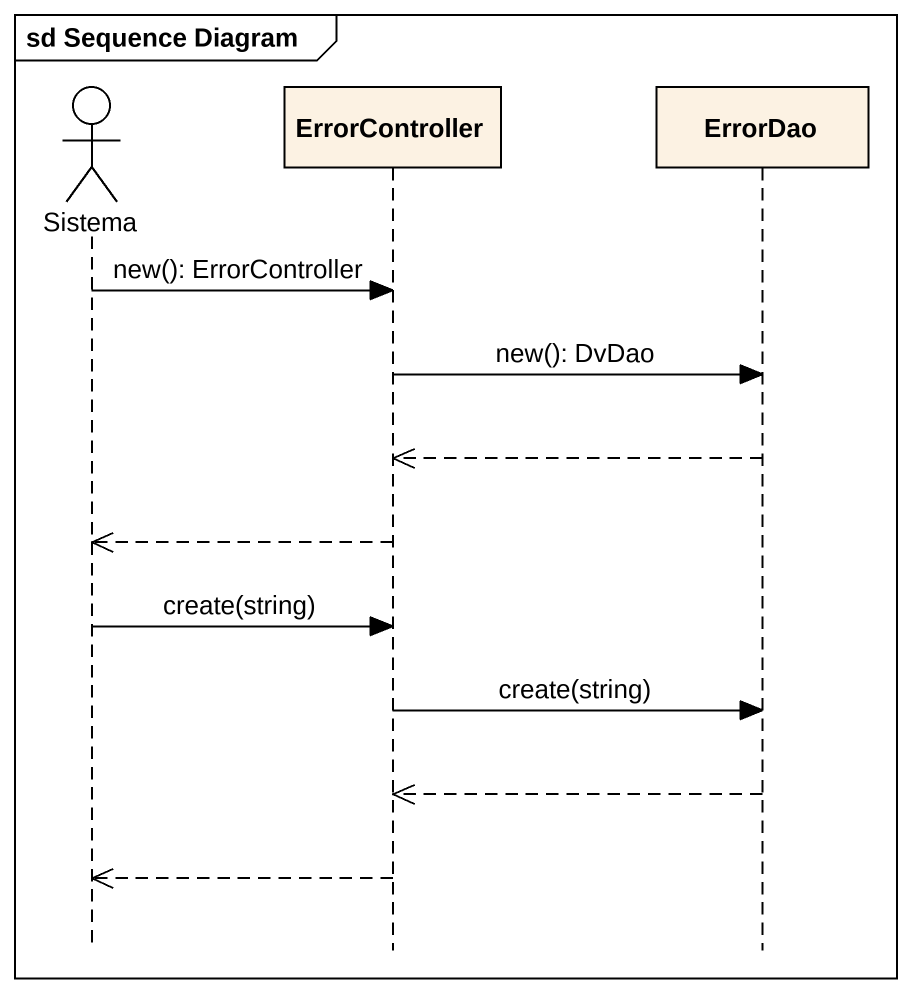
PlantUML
@startuml
mainframe sd Sequence Diagram
hide footbox
actor Sistema
participant ErrorController
participant ErrorDao

Sistema -> ErrorController : new(): ErrorController
ErrorController -> ErrorDao : new(): DvDao
ErrorDao -->> ErrorController
ErrorController -->> Sistema
Sistema -> ErrorController : create(string)
ErrorController -> ErrorDao : create(string)
ErrorDao -->> ErrorController
ErrorController -->> Sistema
@enduml
